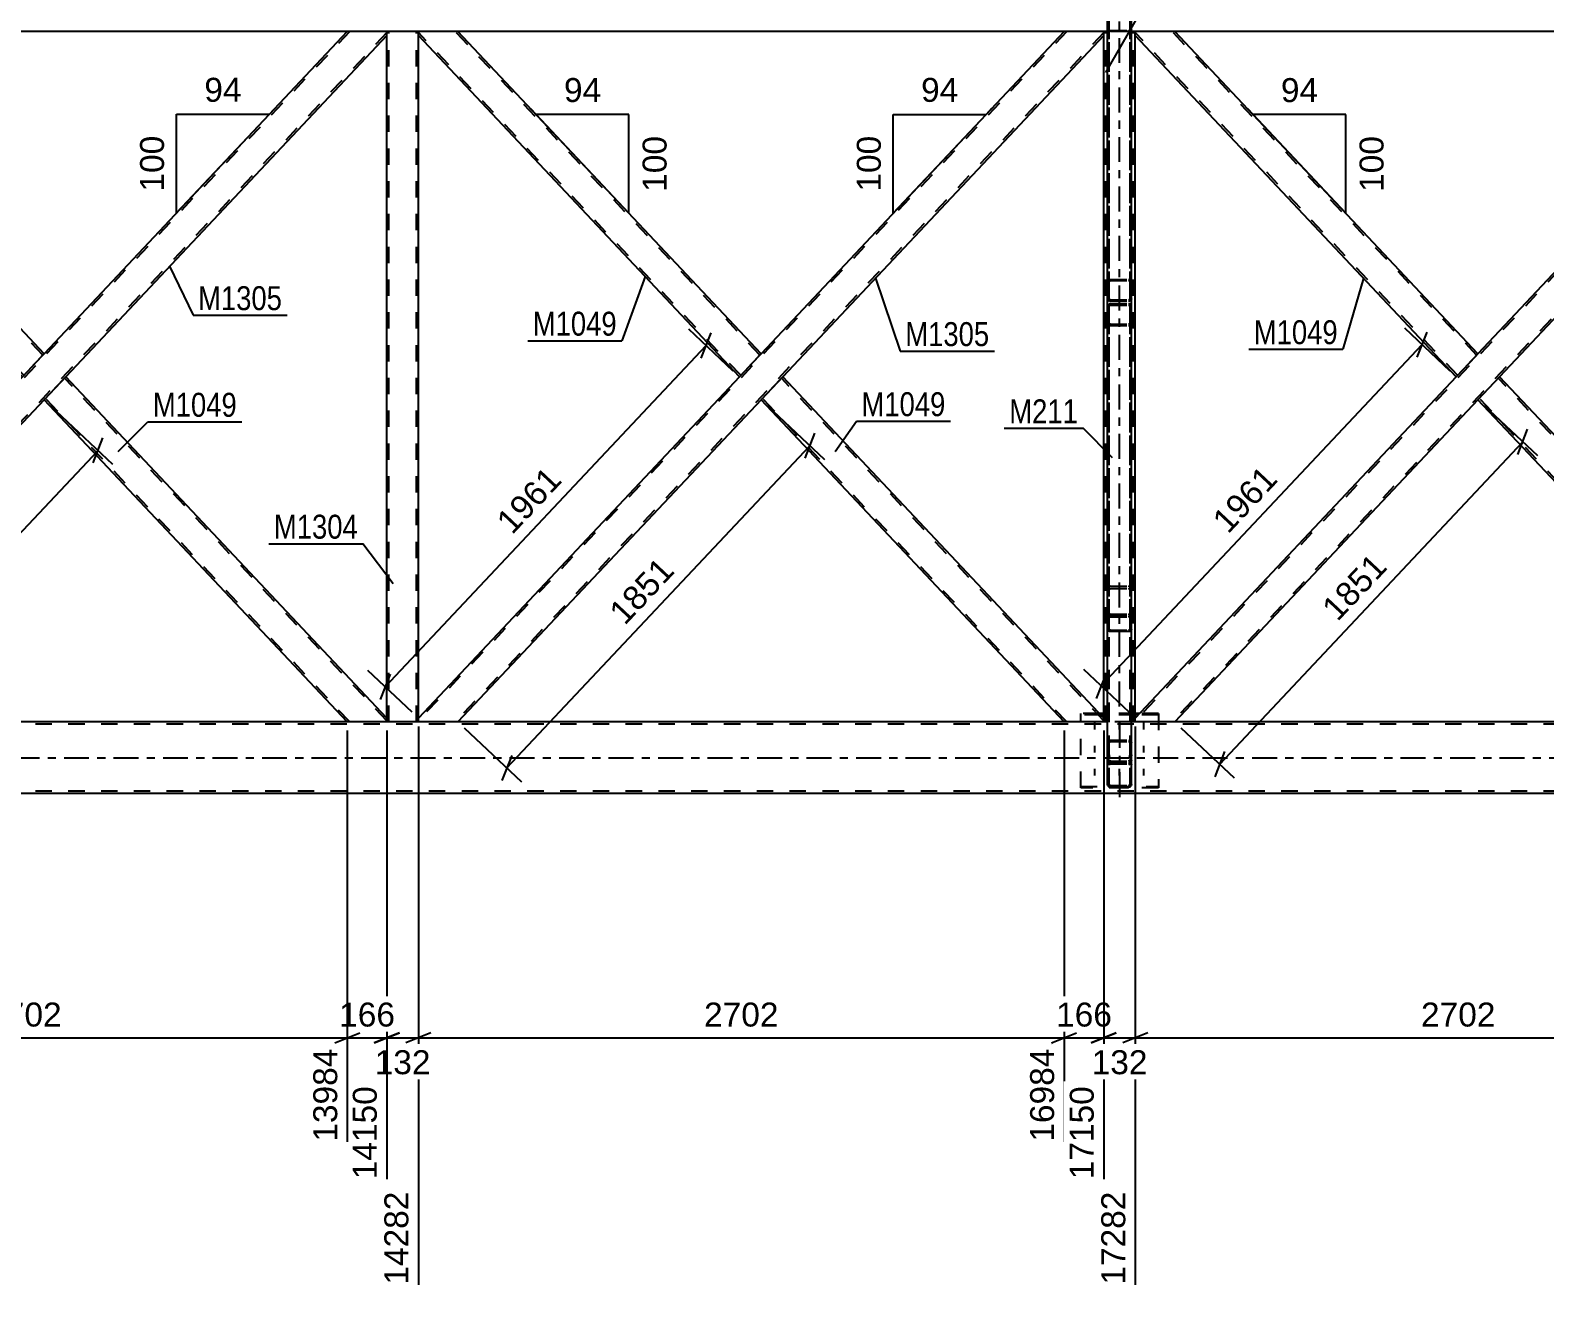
# Model space of a CAD drawing. Header units: millimetres. Extents: x -82 to 1107, y -546 to 295.
# Drawn here: x 322.6 to 503.7, y -154.8 to -4.1 of the extents above; entities that cross this region are included whole.
import ezdxf

# ---------------------------------------------------------------- set-up
doc = ezdxf.new("R2010")
doc.units = ezdxf.units.MM
doc.linetypes.add('DXK_LINE_DOT2', pattern=[3.9198, 1.9599, -1.9599])
doc.linetypes.add('DXK_LINE_DOT3', pattern=[5.9187, 2.979, -0.9799, 0.9799, -0.9799])
doc.styles.add('Arial', font='ARIAL.TTF', dxfattribs={"height": 0.2})
doc.styles.add('Arial Narrow', font='ARIALN.TTF', dxfattribs={"height": 0.2})

# ---------------------------------------------------------------- blocks, each defined once
blk = doc.blocks.new('Part-761553693-1391 - 1360')
at = {"color": 7, "linetype": 'DXK_LINE_DOT2'}
for p, q in [((451.63, 0.06), (451.76, 0.1)), ((451.76, 0.1), (453.93, 0.1)), ((453.93, 0.1), (454.06, 0.06)), ((451.41, -0.48), (451.44, -0.26)), ((451.41, -74.15), (451.41, -0.48)), ((451.6, -0.37), (451.59, -0.48)), ((451.59, -74.15), (451.59, -0.48)), ((451.76, -0.19), (451.69, -0.21)), ((451.76, -0.19), (453.93, -0.19)), ((453.99, -0.21), (453.93, -0.19)), ((454.1, -0.48), (454.09, -0.37)), ((454.1, -74.15), (454.1, -0.48)), ((454.25, -0.26), (454.27, -0.48)), ((454.27, -74.15), (454.27, -0.48)), ((451.41, -4.03), (451.44, -4.12)), ((451.44, -4.12), (451.44, -4.13)), ((451.44, -4.13), (451.51, -4.2)), ((451.51, -4.2), (451.63, -4.24)), ((451.6, -4.08), (451.59, -4.03)), ((451.62, -4.12), (451.6, -4.08)), ((451.64, -4.13), (451.62, -4.12)), ((451.68, -4.24), (451.63, -4.24)), ((451.64, -4.13), (451.69, -4.15)), ((451.76, -4.25), (451.68, -4.24)), ((451.69, -4.15), (451.76, -4.16)), ((451.76, -4.16), (453.93, -4.16)), ((451.76, -4.25), (453.93, -4.25)), ((453.93, -4.16), (453.99, -4.15)), ((453.93, -4.25), (454.01, -4.24)), ((453.99, -4.15), (454.05, -4.13)), ((454.01, -4.24), (454.06, -4.24)), ((454.06, -4.12), (454.05, -4.13)), ((454.09, -4.08), (454.06, -4.12)), ((454.06, -4.24), (454.17, -4.2)), ((454.09, -4.08), (454.1, -4.03)), ((454.17, -4.2), (454.25, -4.13)), ((454.27, -4.03), (454.25, -4.12)), ((454.25, -4.12), (454.25, -4.13)), ((451.76, -70.6), (451.63, -70.64)), ((451.76, -70.6), (453.93, -70.6)), ((454.06, -70.64), (453.93, -70.6)), ((451.44, -70.96), (451.41, -71.18)), ((451.59, -71.18), (451.6, -71.07)), ((451.69, -70.91), (451.76, -70.89)), ((451.76, -70.89), (453.93, -70.89)), ((453.93, -70.89), (453.99, -70.91)), ((454.09, -71.07), (454.1, -71.18)), ((454.27, -71.18), (454.25, -70.96)), ((451.59, -73.97), (451.41, -73.97)), ((451.41, -74.15), (451.44, -74.19)), ((451.44, -74.19), (451.51, -74.23)), ((451.51, -74.23), (451.63, -74.26)), ((451.6, -74.17), (451.59, -74.15)), ((451.64, -74.19), (451.6, -74.17)), ((451.69, -74.2), (451.64, -74.19)), ((451.76, -74.21), (451.69, -74.2)), ((451.76, -74.21), (453.93, -74.21)), ((453.99, -74.2), (453.93, -74.21)), ((454.05, -74.19), (453.99, -74.2)), ((454.09, -74.17), (454.05, -74.19)), ((454.06, -74.26), (454.17, -74.23)), ((454.1, -74.15), (454.09, -74.17)), ((454.1, -73.97), (454.27, -73.97)), ((454.17, -74.23), (454.25, -74.19)), ((454.25, -74.19), (454.27, -74.15)), ((451.63, -74.26), (451.76, -74.27)), ((451.76, -74.27), (453.93, -74.27)), ((453.93, -74.27), (454.06, -74.26))]:
    blk.add_line(p, q, dxfattribs=at)
for centre, radius, start, end in [((451.97, -0.36), 0.538, 129.6308, 169.4359), ((453.72, -0.36), 0.538, 10.5641, 50.3692), ((451.86, -0.42), 0.269, 129.6308, 169.4359), ((453.82, -0.42), 0.269, 10.5641, 50.3692), ((451.97, -71.05), 0.538, 129.6308, 169.4359), ((451.86, -71.12), 0.269, 129.6308, 169.4359), ((453.82, -71.12), 0.269, 10.5641, 50.3692), ((453.72, -71.05), 0.538, 10.5641, 50.3692)]:
    blk.add_arc(centre, radius, start, end, dxfattribs=at)
blk = doc.blocks.new('Part-761553693-1436 - 1360')
at = {"color": 7, "linetype": 'DXK_LINE_DOT2'}
for p, q in [((446.54, -4.29), (369.01, -86.72)), ((450.96, -4.42), (373.43, -86.86)), ((450.96, -4.29), (446.22, -4.29)), ((409.99, -42.82), (407.4, -45.57)), ((412.57, -45.57), (409.99, -48.32)), ((373.75, -86.86), (369.01, -86.86))]:
    blk.add_line(p, q, dxfattribs=at)
at = {"color": 2, "linetype": 'Continuous'}
for p, q in [((446.22, -4.29), (409.99, -42.82)), ((450.96, -4.76), (412.57, -45.57)), ((450.96, -4.76), (450.96, -4.29)), ((407.4, -45.57), (369.01, -86.39)), ((409.99, -48.32), (373.75, -86.86)), ((369.01, -86.86), (369.01, -86.39))]:
    blk.add_line(p, q, dxfattribs=at)
blk = doc.blocks.new('Part-761553693-1441 - 1360')
at = {"color": 2, "linetype": 'Continuous'}
for p, q in [((283.3, -4.76), (283.3, -4.29)), ((321.68, -45.57), (283.3, -4.76)), ((324.27, -42.82), (288.03, -4.29)), ((323.96, -43.15), (321.68, -45.57)), ((324.27, -42.82), (323.96, -43.15))]:
    blk.add_line(p, q, dxfattribs=at)
at = {"color": 7, "linetype": 'DXK_LINE_DOT2'}
for p, q in [((288.03, -4.29), (283.3, -4.29)), ((321.84, -45.4), (283.3, -4.42)), ((324.11, -42.99), (287.72, -4.29)), ((324.25, -42.84), (323.96, -43.15)), ((321.84, -45.4), (321.85, -45.39))]:
    blk.add_line(p, q, dxfattribs=at)
blk = doc.blocks.new('Part-761553693-1446 - 1360')
at = {"color": 2, "linetype": 'Continuous'}
for p, q in [((454.73, -4.76), (454.73, -4.29)), ((493.11, -45.57), (454.73, -4.76)), ((495.7, -42.82), (459.46, -4.29)), ((495.39, -43.15), (493.11, -45.57)), ((495.7, -42.82), (495.39, -43.15))]:
    blk.add_line(p, q, dxfattribs=at)
at = {"color": 7, "linetype": 'DXK_LINE_DOT2'}
for p, q in [((459.46, -4.29), (454.73, -4.29)), ((493.27, -45.4), (454.73, -4.42)), ((495.54, -42.99), (459.15, -4.29)), ((495.68, -42.84), (495.39, -43.15)), ((493.27, -45.4), (493.28, -45.39))]:
    blk.add_line(p, q, dxfattribs=at)
blk = doc.blocks.new('Part-761553693-1451 - 1360')
at = {"color": 7, "linetype": 'DXK_LINE_DOT2'}
for p, q in [((532.25, -4.29), (454.73, -86.72)), ((536.67, -4.42), (459.15, -86.86)), ((536.67, -4.29), (531.94, -4.29)), ((495.7, -42.82), (493.11, -45.57)), ((498.29, -45.57), (495.7, -48.32)), ((459.46, -86.86), (454.73, -86.86))]:
    blk.add_line(p, q, dxfattribs=at)
at = {"color": 2, "linetype": 'Continuous'}
for p, q in [((531.94, -4.29), (495.7, -42.82)), ((536.67, -4.76), (498.29, -45.57)), ((536.67, -4.76), (536.67, -4.29)), ((493.11, -45.57), (454.73, -86.39)), ((495.7, -48.32), (459.46, -86.86)), ((454.73, -86.86), (454.73, -86.39))]:
    blk.add_line(p, q, dxfattribs=at)
blk = doc.blocks.new('Part-761553693-1482 - 1360')
at = {"color": 7, "linetype": 'DXK_LINE_DOT2'}
for p, q in [((454.73, -4.29), (450.96, -4.29)), ((450.96, -4.76), (450.96, -4.29)), ((451.19, -86.86), (451.19, -4.29)), ((454.5, -86.86), (454.5, -4.29)), ((454.73, -4.76), (454.73, -4.29)), ((450.96, -86.86), (450.96, -86.39)), ((454.73, -86.86), (450.96, -86.86)), ((454.73, -86.86), (454.73, -86.39))]:
    blk.add_line(p, q, dxfattribs=at)
at = {"color": 2, "linetype": 'Continuous'}
for p, q in [((450.96, -86.39), (450.96, -4.76)), ((454.73, -86.39), (454.73, -4.76))]:
    blk.add_line(p, q, dxfattribs=at)
blk = doc.blocks.new('Part-761553693-1503 - 1360')
at = {"color": 7, "linetype": 'DXK_LINE_DOT3'}
blk.add_line((452.84, -84.99), (452.84, 30.79), dxfattribs=at)
at = {"color": 2, "linetype": 'Continuous'}
for p, q in [((451.41, 22.31), (451.44, 22.49)), ((451.41, -75.76), (451.41, 22.31)), ((451.44, 22.49), (451.51, 22.65)), ((451.51, 22.65), (451.63, 22.75)), ((451.63, 22.75), (451.76, 22.79)), ((451.76, 22.79), (453.93, 22.79)), ((453.93, 22.79), (454.06, 22.75)), ((454.06, 22.75), (454.17, 22.65)), ((454.17, 22.65), (454.25, 22.49)), ((454.25, 22.49), (454.27, 22.31)), ((454.27, -75.76), (454.27, 22.31)), ((451.44, -75.86), (451.41, -75.76)), ((451.51, -75.94), (451.44, -75.86)), ((451.63, -75.99), (451.51, -75.94)), ((451.76, -76.01), (451.63, -75.99)), ((451.76, -76.01), (453.93, -76.01)), ((454.06, -75.99), (453.93, -76.01)), ((454.17, -75.94), (454.06, -75.99)), ((454.25, -75.86), (454.17, -75.94)), ((454.27, -75.76), (454.25, -75.86))]:
    blk.add_line(p, q, dxfattribs=at)
at = {"color": 7, "linetype": 'DXK_LINE_DOT2'}
for p, q in [((451.6, 22.4), (451.59, 22.31)), ((451.59, -75.76), (451.59, 22.31)), ((451.64, 22.48), (451.6, 22.4)), ((451.69, 22.53), (451.64, 22.48)), ((451.76, 22.55), (451.69, 22.53)), ((451.76, 22.55), (453.93, 22.55)), ((453.99, 22.53), (453.93, 22.55)), ((454.05, 22.48), (453.99, 22.53)), ((454.09, 22.4), (454.05, 22.48)), ((454.1, 22.31), (454.09, 22.4)), ((454.1, -75.76), (454.1, 22.31)), ((451.44, 19.08), (451.41, 19.27)), ((451.51, 18.93), (451.44, 19.08)), ((451.63, 18.82), (451.51, 18.93)), ((451.6, 19.17), (451.59, 19.27)), ((451.63, 19.12), (451.6, 19.17)), ((451.64, 19.1), (451.63, 19.12)), ((451.76, 18.79), (451.63, 18.82)), ((451.64, 19.1), (451.69, 19.04)), ((451.69, 19.04), (451.76, 19.03)), ((451.76, 19.03), (453.93, 19.03)), ((451.76, 18.79), (453.93, 18.79)), ((453.93, 19.03), (453.99, 19.04)), ((454.06, 18.82), (453.93, 18.79)), ((453.99, 19.04), (454.05, 19.1)), ((454.05, 19.1), (454.06, 19.12)), ((454.06, 19.12), (454.09, 19.17)), ((454.17, 18.93), (454.06, 18.82)), ((454.09, 19.17), (454.1, 19.27)), ((454.25, 19.08), (454.17, 18.93)), ((454.27, 19.27), (454.25, 19.08)), ((451.41, -74.21), (451.44, -74.12)), ((451.44, -74.12), (451.51, -74.04)), ((451.51, -74.04), (451.63, -73.99)), ((451.6, -74.17), (451.59, -74.21)), ((451.64, -74.13), (451.6, -74.17)), ((451.63, -73.99), (451.76, -73.97)), ((451.69, -74.1), (451.64, -74.13)), ((451.76, -74.09), (451.69, -74.1)), ((451.76, -73.97), (453.93, -73.97)), ((451.76, -74.09), (453.93, -74.09)), ((453.93, -73.97), (454.06, -73.99)), ((453.99, -74.1), (453.93, -74.09)), ((454.05, -74.13), (453.99, -74.1)), ((454.09, -74.17), (454.05, -74.13)), ((454.06, -73.99), (454.17, -74.04)), ((454.1, -74.21), (454.09, -74.17)), ((454.17, -74.04), (454.25, -74.12)), ((454.25, -74.12), (454.27, -74.21)), ((451.59, -75.76), (451.6, -75.81)), ((451.6, -75.81), (451.64, -75.85)), ((451.64, -75.85), (451.69, -75.88)), ((451.69, -75.88), (451.76, -75.88)), ((451.76, -75.88), (453.93, -75.88)), ((453.93, -75.88), (453.99, -75.88)), ((453.99, -75.88), (454.05, -75.85)), ((454.05, -75.85), (454.09, -75.81)), ((454.09, -75.81), (454.1, -75.76))]:
    blk.add_line(p, q, dxfattribs=at)
blk = doc.blocks.new('Part-761553693-1582 - 1360')
at = {"color": 7, "linetype": 'DXK_LINE_DOT2'}
for p, q in [((448.2, -94.74), (448.2, -85.86)), ((450.47, -85.86), (448.2, -85.86)), ((450.61, -86.02), (448.2, -86.02)), ((454.73, -85.86), (450.96, -85.86)), ((454.73, -86.02), (450.96, -86.02)), ((457.49, -86.02), (455.07, -86.02)), ((457.49, -85.86), (455.22, -85.86)), ((457.49, -85.86), (457.49, -94.74)), ((448.2, -94.59), (457.49, -94.59)), ((457.49, -94.74), (448.2, -94.74))]:
    blk.add_line(p, q, dxfattribs=at)
at = {"color": 2, "linetype": 'Continuous'}
for p, q in [((450.96, -85.86), (450.47, -85.86)), ((450.96, -86.02), (450.61, -86.02)), ((455.22, -85.86), (454.73, -85.86)), ((455.07, -86.02), (454.73, -86.02))]:
    blk.add_line(p, q, dxfattribs=at)
blk = doc.blocks.new('Part-761553693-1507 - 1360')
at = {"color": 7, "linetype": 'DXK_LINE_DOT3'}
blk.add_line((452.84, -86.96), (452.84, -96.55), dxfattribs=at)
at = {"color": 7, "linetype": 'DXK_LINE_DOT2'}
for p, q in [((451.41, -89.36), (451.44, -89.24)), ((451.41, -94.29), (451.41, -89.36)), ((451.44, -89.24), (451.51, -89.13)), ((451.51, -89.13), (451.63, -89.06)), ((451.6, -89.3), (451.59, -89.36)), ((451.59, -94.29), (451.59, -89.36)), ((451.64, -89.25), (451.6, -89.3)), ((451.63, -89.06), (451.76, -89.04)), ((451.69, -89.21), (451.64, -89.25)), ((451.76, -89.2), (451.69, -89.21)), ((451.76, -89.04), (453.93, -89.04)), ((451.76, -89.2), (453.93, -89.2)), ((453.93, -89.04), (454.06, -89.06)), ((453.99, -89.21), (453.93, -89.2)), ((454.05, -89.25), (453.99, -89.21)), ((454.09, -89.3), (454.05, -89.25)), ((454.06, -89.06), (454.17, -89.13)), ((454.1, -89.36), (454.09, -89.3)), ((454.1, -94.29), (454.1, -89.36)), ((454.17, -89.13), (454.25, -89.24)), ((454.25, -89.24), (454.27, -89.36)), ((454.27, -94.29), (454.27, -89.36)), ((451.44, -91.52), (451.41, -91.4)), ((451.44, -91.84), (451.41, -91.98)), ((451.51, -91.63), (451.44, -91.52)), ((451.63, -91.7), (451.51, -91.63)), ((451.59, -91.4), (451.6, -91.46)), ((451.59, -91.98), (451.6, -91.91)), ((451.6, -91.46), (451.64, -91.52)), ((451.6, -91.91), (451.64, -91.85)), ((451.76, -91.61), (451.63, -91.64)), ((451.76, -91.72), (451.63, -91.7)), ((451.64, -91.52), (451.69, -91.55)), ((451.64, -91.85), (451.69, -91.81)), ((451.69, -91.55), (451.76, -91.56)), ((451.69, -91.81), (451.76, -91.8)), ((451.76, -91.56), (453.93, -91.56)), ((451.76, -91.61), (453.93, -91.61)), ((451.76, -91.72), (453.93, -91.72)), ((451.76, -91.8), (453.93, -91.8)), ((453.93, -91.56), (453.99, -91.55)), ((454.06, -91.64), (453.93, -91.61)), ((454.06, -91.7), (453.93, -91.72)), ((453.93, -91.8), (453.99, -91.81)), ((453.99, -91.55), (454.05, -91.52)), ((453.99, -91.81), (454.05, -91.85)), ((454.05, -91.52), (454.09, -91.46)), ((454.05, -91.85), (454.09, -91.91)), ((454.17, -91.63), (454.06, -91.7)), ((454.09, -91.46), (454.1, -91.4)), ((454.09, -91.91), (454.1, -91.98)), ((454.25, -91.52), (454.17, -91.63)), ((454.27, -91.4), (454.25, -91.52)), ((454.27, -91.98), (454.25, -91.84)), ((451.41, -94.29), (451.44, -94.43)), ((451.6, -94.36), (451.59, -94.29)), ((451.64, -94.42), (451.6, -94.36)), ((451.63, -94.63), (451.76, -94.65)), ((451.69, -94.46), (451.64, -94.42)), ((451.76, -94.47), (451.69, -94.46)), ((451.76, -94.47), (453.93, -94.47)), ((451.76, -94.65), (453.93, -94.65)), ((453.99, -94.46), (453.93, -94.47)), ((453.93, -94.65), (454.06, -94.63)), ((454.05, -94.42), (453.99, -94.46)), ((454.09, -94.36), (454.05, -94.42)), ((454.1, -94.29), (454.09, -94.36)), ((454.25, -94.43), (454.27, -94.29))]:
    blk.add_line(p, q, dxfattribs=at)
for centre, start, end in [((451.77, -91.97), 114.32, 159.2417), ((453.91, -91.97), 20.7583, 65.68), ((451.77, -94.3), 200.7583, 245.68), ((453.91, -94.3), 294.32, 339.2417)]:
    blk.add_arc(centre, 0.355, start, end, dxfattribs=at)
blk = doc.blocks.new('Part-761553693-1527 - 1360')
at = {"color": 2, "linetype": 'Continuous'}
for p, q in [((412.57, -45.57), (409.99, -48.32)), ((450.96, -86.39), (412.57, -45.57)), ((446.22, -86.86), (409.99, -48.32)), ((450.96, -86.86), (450.96, -86.39))]:
    blk.add_line(p, q, dxfattribs=at)
at = {"color": 7, "linetype": 'DXK_LINE_DOT2'}
for p, q in [((450.96, -86.72), (412.42, -45.74)), ((410.14, -48.16), (410.15, -48.14)), ((446.54, -86.86), (410.14, -48.16)), ((450.96, -86.86), (446.22, -86.86))]:
    blk.add_line(p, q, dxfattribs=at)
blk = doc.blocks.new('Part-761553693-1532 - 1360')
at = {"color": 2, "linetype": 'Continuous'}
for p, q in [((498.29, -45.57), (495.7, -48.32)), ((536.67, -86.39), (498.29, -45.57)), ((531.94, -86.86), (495.7, -48.32)), ((536.67, -86.86), (536.67, -86.39))]:
    blk.add_line(p, q, dxfattribs=at)
at = {"color": 7, "linetype": 'DXK_LINE_DOT2'}
for p, q in [((536.67, -86.72), (498.13, -45.74)), ((495.86, -48.16), (495.87, -48.14)), ((532.25, -86.86), (495.86, -48.16)), ((536.67, -86.86), (531.94, -86.86))]:
    blk.add_line(p, q, dxfattribs=at)
blk = doc.blocks.new('Part-761553693-1576 - 1360')
at = {"color": 7, "linetype": 'DXK_LINE_DOT2'}
for p, q in [((451.44, -74.12), (451.41, -74.21)), ((451.41, -75.76), (451.41, -74.21)), ((451.51, -74.04), (451.44, -74.12)), ((451.63, -73.99), (451.51, -74.04)), ((451.59, -74.21), (451.6, -74.17)), ((451.59, -94.34), (451.59, -74.21)), ((451.6, -74.17), (451.64, -74.13)), ((451.76, -73.97), (451.63, -73.99)), ((451.64, -74.13), (451.69, -74.1)), ((451.69, -74.1), (451.76, -74.09)), ((451.76, -73.97), (453.93, -73.97)), ((451.76, -74.09), (453.93, -74.09)), ((454.06, -73.99), (453.93, -73.97)), ((453.93, -74.09), (453.99, -74.1)), ((453.99, -74.1), (454.05, -74.13)), ((454.05, -74.13), (454.09, -74.17)), ((454.17, -74.04), (454.06, -73.99)), ((454.09, -74.17), (454.1, -74.21)), ((454.1, -94.34), (454.1, -74.21)), ((454.25, -74.12), (454.17, -74.04)), ((454.27, -74.21), (454.25, -74.12)), ((454.27, -75.76), (454.27, -74.21)), ((451.6, -75.81), (451.59, -75.76)), ((451.63, -75.84), (451.6, -75.81)), ((451.64, -75.85), (451.63, -75.84)), ((451.69, -75.88), (451.64, -75.85)), ((451.76, -75.88), (451.69, -75.88)), ((451.76, -75.88), (453.93, -75.88)), ((453.99, -75.88), (453.93, -75.88)), ((454.05, -75.85), (453.99, -75.88)), ((454.05, -75.85), (454.06, -75.84)), ((454.06, -75.84), (454.09, -75.81)), ((454.09, -75.81), (454.1, -75.76)), ((451.41, -92.04), (451.44, -91.9)), ((451.6, -91.97), (451.59, -92.04)), ((451.64, -91.91), (451.6, -91.97)), ((451.63, -91.71), (451.76, -91.68)), ((451.69, -91.87), (451.64, -91.91)), ((451.76, -91.86), (451.69, -91.87)), ((451.76, -91.68), (453.93, -91.68)), ((451.76, -91.86), (453.93, -91.86)), ((453.93, -91.68), (454.06, -91.71)), ((453.99, -91.87), (453.93, -91.86)), ((454.05, -91.91), (453.99, -91.87)), ((454.09, -91.97), (454.05, -91.91)), ((454.1, -92.04), (454.09, -91.97)), ((454.25, -91.9), (454.27, -92.04)), ((451.59, -94.34), (451.6, -94.41)), ((451.6, -94.41), (451.64, -94.47)), ((451.64, -94.47), (451.69, -94.51)), ((451.69, -94.51), (451.76, -94.52)), ((451.76, -94.52), (453.93, -94.52)), ((453.93, -94.52), (453.99, -94.51)), ((453.99, -94.51), (454.05, -94.47)), ((454.05, -94.47), (454.09, -94.41)), ((454.09, -94.41), (454.1, -94.34))]:
    blk.add_line(p, q, dxfattribs=at)
at = {"color": 2, "linetype": 'Continuous'}
for p, q in [((451.41, -94.34), (451.41, -75.76)), ((451.41, -75.76), (451.44, -75.86)), ((451.44, -75.86), (451.51, -75.94)), ((451.51, -75.94), (451.63, -75.99)), ((451.63, -75.99), (451.76, -76.01)), ((451.76, -76.01), (453.93, -76.01)), ((453.93, -76.01), (454.06, -75.99)), ((454.06, -75.99), (454.17, -75.94)), ((454.17, -75.94), (454.25, -75.86)), ((454.25, -75.86), (454.27, -75.76)), ((454.27, -94.34), (454.27, -75.76)), ((451.44, -94.48), (451.41, -94.34)), ((451.76, -94.7), (451.63, -94.67)), ((451.76, -94.7), (453.93, -94.7)), ((454.06, -94.67), (453.93, -94.7)), ((454.27, -94.34), (454.25, -94.48))]:
    blk.add_line(p, q, dxfattribs=at)
at = {"color": 7, "linetype": 'DXK_LINE_DOT2'}
for centre, start, end in [((451.77, -92.03), 114.1363, 159.0727), ((453.92, -92.03), 20.9273, 65.8637)]:
    blk.add_arc(centre, 0.353, start, end, dxfattribs=at)
at = {"color": 2, "linetype": 'Continuous'}
for centre, start, end in [((451.77, -94.35), 200.9273, 245.8637), ((453.92, -94.35), 294.1363, 339.0727)]:
    blk.add_arc(centre, 0.353, start, end, dxfattribs=at)
blk = doc.blocks.new('Part-761553693-1666 - 1360')
at = {"color": 7, "linetype": 'DXK_LINE_DOT2'}
for p, q in [((545.18, -86.86), (22.39, -86.86)), ((454.27, -86.86), (451.41, -86.86)), ((681.9, -87.14), (12.96, -87.14)), ((681.9, -95.14), (12.96, -95.14))]:
    blk.add_line(p, q, dxfattribs=at)
at = {"color": 2, "linetype": 'Continuous'}
for p, q in [((451.41, -86.86), (282.84, -86.86)), ((622.84, -86.86), (454.27, -86.86)), ((681.9, -95.43), (12.96, -95.43))]:
    blk.add_line(p, q, dxfattribs=at)
at = {"color": 7, "linetype": 'DXK_LINE_DOT3'}
blk.add_line((12.96, -91.14), (681.9, -91.14), dxfattribs=at)
blk = doc.blocks.new('Part-761553693-1681 - 1360')
at = {"color": 2, "linetype": 'Continuous'}
for p, q in [((451.41, -4.29), (282.84, -4.29)), ((622.84, -4.29), (454.27, -4.29))]:
    blk.add_line(p, q, dxfattribs=at)
at = {"color": 7, "linetype": 'DXK_LINE_DOT2'}
blk.add_line((454.27, -4.29), (451.41, -4.29), dxfattribs=at)
blk = doc.blocks.new('Bolt-761553693-1841 - 1360')
at = {"color": 1, "linetype": 'DXK_LINE_DOT2'}
for p, q in [((449.91, -87.76), (449.91, -86.95)), ((452.84, -87.76), (452.84, -86.95)), ((455.77, -87.76), (455.77, -86.95)), ((449.91, -90.51), (449.91, -89.7)), ((455.77, -90.51), (455.77, -89.7)), ((449.91, -93.26), (449.91, -92.45)), ((452.84, -93.26), (452.84, -92.45)), ((455.77, -93.26), (455.77, -92.45))]:
    blk.add_line(p, q, dxfattribs=at)
blk = doc.blocks.new('Part-761553693-1895 - 1360')
at = {"color": 7, "linetype": 'DXK_LINE_DOT2'}
for p, q in [((360.82, -4.29), (283.3, -86.72)), ((365.24, -4.42), (287.72, -86.86)), ((365.24, -4.29), (360.51, -4.29)), ((324.27, -42.82), (321.68, -45.57)), ((326.86, -45.57), (324.27, -48.32)), ((288.03, -86.86), (283.3, -86.86))]:
    blk.add_line(p, q, dxfattribs=at)
at = {"color": 2, "linetype": 'Continuous'}
for p, q in [((360.51, -4.29), (324.27, -42.82)), ((365.24, -4.76), (326.86, -45.57)), ((365.24, -4.76), (365.24, -4.29)), ((321.68, -45.57), (283.3, -86.39)), ((324.27, -48.32), (288.03, -86.86)), ((283.3, -86.86), (283.3, -86.39))]:
    blk.add_line(p, q, dxfattribs=at)
blk = doc.blocks.new('Part-761553693-1900 - 1360')
at = {"color": 2, "linetype": 'Continuous'}
for p, q in [((369.01, -4.76), (369.01, -4.29)), ((407.4, -45.57), (369.01, -4.76)), ((409.99, -42.82), (373.75, -4.29)), ((409.67, -43.15), (407.4, -45.57)), ((409.99, -42.82), (409.67, -43.15))]:
    blk.add_line(p, q, dxfattribs=at)
at = {"color": 7, "linetype": 'DXK_LINE_DOT2'}
for p, q in [((373.75, -4.29), (369.01, -4.29)), ((407.55, -45.4), (369.01, -4.42)), ((409.83, -42.99), (373.43, -4.29)), ((409.96, -42.84), (409.67, -43.15)), ((407.55, -45.4), (407.57, -45.39))]:
    blk.add_line(p, q, dxfattribs=at)
blk = doc.blocks.new('Part-761553693-1905 - 1360')
at = {"color": 7, "linetype": 'DXK_LINE_DOT2'}
for p, q in [((369.01, -4.29), (365.24, -4.29)), ((365.24, -4.76), (365.24, -4.29)), ((365.47, -86.86), (365.47, -4.29)), ((368.79, -86.86), (368.79, -4.29)), ((369.01, -4.76), (369.01, -4.29)), ((365.24, -86.86), (365.24, -86.39)), ((369.01, -86.86), (365.24, -86.86)), ((369.01, -86.86), (369.01, -86.39))]:
    blk.add_line(p, q, dxfattribs=at)
at = {"color": 2, "linetype": 'Continuous'}
for p, q in [((365.24, -86.39), (365.24, -4.76)), ((369.01, -86.39), (369.01, -4.76))]:
    blk.add_line(p, q, dxfattribs=at)
blk = doc.blocks.new('Part-761553693-1939 - 1360')
at = {"color": 2, "linetype": 'Continuous'}
for p, q in [((326.86, -45.57), (324.27, -48.32)), ((365.24, -86.39), (326.86, -45.57)), ((360.51, -86.86), (324.27, -48.32)), ((365.24, -86.86), (365.24, -86.39))]:
    blk.add_line(p, q, dxfattribs=at)
at = {"color": 7, "linetype": 'DXK_LINE_DOT2'}
for p, q in [((365.24, -86.72), (326.7, -45.74)), ((324.43, -48.16), (324.44, -48.14)), ((360.82, -86.86), (324.43, -48.16)), ((365.24, -86.86), (360.51, -86.86))]:
    blk.add_line(p, q, dxfattribs=at)
blk = doc.blocks.new('Part-761553693-6342 - 1360')
at = {"color": 7, "linetype": 'DXK_LINE_DOT2'}
for p, q in [((451.44, -37.04), (451.41, -37.16)), ((451.41, -90.77), (451.41, -37.16)), ((451.51, -36.93), (451.44, -37.04)), ((451.63, -36.86), (451.51, -36.93)), ((451.59, -37.16), (451.6, -37.1)), ((451.59, -90.77), (451.59, -37.16)), ((451.6, -37.1), (451.64, -37.04)), ((451.76, -36.84), (451.63, -36.86)), ((451.64, -37.04), (451.69, -37.01)), ((451.69, -37.01), (451.76, -37)), ((451.76, -36.84), (453.93, -36.84)), ((451.76, -37), (453.93, -37)), ((454.06, -36.86), (453.93, -36.84)), ((453.93, -37), (453.99, -37.01)), ((453.99, -37.01), (454.05, -37.04)), ((454.05, -37.04), (454.09, -37.1)), ((454.17, -36.93), (454.06, -36.86)), ((454.09, -37.1), (454.1, -37.16)), ((454.1, -90.77), (454.1, -37.16)), ((454.25, -37.04), (454.17, -36.93)), ((454.27, -37.16), (454.25, -37.04)), ((454.27, -90.77), (454.27, -37.16)), ((451.41, -39.15), (451.44, -39.27)), ((451.44, -39.27), (451.51, -39.37)), ((451.51, -39.37), (451.63, -39.44)), ((451.6, -39.21), (451.59, -39.15)), ((451.64, -39.26), (451.6, -39.21)), ((451.63, -39.44), (451.76, -39.46)), ((451.69, -39.29), (451.64, -39.26)), ((451.76, -39.3), (451.69, -39.29)), ((451.76, -39.3), (453.93, -39.3)), ((451.76, -39.46), (453.93, -39.46)), ((453.99, -39.29), (453.93, -39.3)), ((453.93, -39.46), (454.06, -39.44)), ((454.05, -39.26), (453.99, -39.29)), ((454.09, -39.21), (454.05, -39.26)), ((454.06, -39.44), (454.17, -39.37)), ((454.1, -39.15), (454.09, -39.21)), ((454.17, -39.37), (454.25, -39.27)), ((454.25, -39.27), (454.27, -39.15)), ((451.41, -86.87), (451.42, -86.86)), ((454.26, -86.86), (451.42, -86.86)), ((451.59, -86.87), (451.6, -86.86)), ((454.1, -86.87), (454.09, -86.86)), ((454.27, -86.87), (454.26, -86.86)), ((451.44, -91.07), (451.41, -90.77)), ((451.59, -90.77), (451.6, -90.92)), ((451.69, -91.52), (451.63, -91.49)), ((451.69, -91.13), (451.76, -91.16)), ((451.76, -91.55), (451.69, -91.52)), ((451.76, -91.16), (453.93, -91.16)), ((451.76, -91.55), (453.93, -91.55)), ((453.93, -91.16), (453.99, -91.13)), ((454.05, -91.5), (453.93, -91.55)), ((454.06, -91.49), (454.05, -91.5)), ((454.09, -90.92), (454.1, -90.77)), ((454.27, -90.77), (454.25, -91.07))]:
    blk.add_line(p, q, dxfattribs=at)
for centre, radius, start, end in [((452.23, -90.98), 0.799, 186.6768, 220.4485), ((452, -90.87), 0.4, 186.6768, 220.4485), ((453.69, -90.87), 0.4, 319.5515, 353.3232), ((453.45, -90.98), 0.799, 319.5515, 353.3232)]:
    blk.add_arc(centre, radius, start, end, dxfattribs=at)
blk = doc.blocks.new('Part-761553693-6359 - 1360')
at = {"color": 7, "linetype": 'DXK_LINE_DOT2'}
for p, q in [((451.41, -36.23), (451.41, 18.79)), ((451.59, 18.79), (451.41, 18.79)), ((451.44, 18.42), (451.41, 18.48)), ((451.51, 18.36), (451.44, 18.42)), ((451.63, 18.33), (451.51, 18.36)), ((451.59, -36.23), (451.59, 18.79)), ((451.59, 18.48), (451.6, 18.45)), ((451.6, 18.45), (451.64, 18.42)), ((451.76, 18.32), (451.63, 18.33)), ((451.64, 18.42), (451.69, 18.4)), ((451.69, 18.4), (451.76, 18.4)), ((451.76, 18.4), (453.93, 18.4)), ((451.76, 18.32), (453.93, 18.32)), ((453.93, 18.4), (453.99, 18.4)), ((454.06, 18.33), (453.93, 18.32)), ((453.99, 18.4), (454.05, 18.42)), ((454.05, 18.42), (454.09, 18.45)), ((454.17, 18.36), (454.06, 18.33)), ((454.09, 18.45), (454.1, 18.48)), ((454.1, -36.23), (454.1, 18.79)), ((454.1, 18.79), (454.27, 18.79)), ((454.25, 18.42), (454.17, 18.36)), ((454.27, 18.48), (454.25, 18.42)), ((454.27, -36.23), (454.27, 18.79)), ((451.41, 15.35), (451.44, 15.05)), ((451.6, 15.2), (451.59, 15.35)), ((451.63, 14.62), (451.76, 14.56)), ((451.76, 14.96), (451.69, 14.99)), ((451.76, 14.96), (453.93, 14.96)), ((451.76, 14.56), (453.93, 14.56)), ((453.99, 14.99), (453.93, 14.96)), ((453.93, 14.56), (454.06, 14.62)), ((454.1, 15.35), (454.09, 15.2)), ((454.25, 15.05), (454.27, 15.35)), ((451.41, -34.24), (451.44, -34.12)), ((451.44, -34.12), (451.51, -34.02)), ((451.51, -34.02), (451.63, -33.95)), ((451.6, -34.18), (451.59, -34.24)), ((451.64, -34.13), (451.6, -34.18)), ((451.63, -33.95), (451.76, -33.93)), ((451.69, -34.1), (451.64, -34.13)), ((451.76, -34.08), (451.69, -34.1)), ((451.76, -33.93), (453.93, -33.93)), ((451.76, -34.08), (453.93, -34.08)), ((453.93, -33.93), (454.06, -33.95)), ((453.99, -34.1), (453.93, -34.08)), ((454.05, -34.13), (453.99, -34.1)), ((454.09, -34.18), (454.05, -34.13)), ((454.06, -33.95), (454.17, -34.02)), ((454.1, -34.24), (454.09, -34.18)), ((454.17, -34.02), (454.25, -34.12)), ((454.25, -34.12), (454.27, -34.24)), ((451.44, -36.35), (451.41, -36.23)), ((451.51, -36.45), (451.44, -36.35)), ((451.63, -36.52), (451.51, -36.45)), ((451.59, -36.23), (451.6, -36.29)), ((451.6, -36.29), (451.64, -36.34)), ((451.76, -36.55), (451.63, -36.52)), ((451.64, -36.34), (451.69, -36.38)), ((451.69, -36.38), (451.76, -36.39)), ((451.76, -36.39), (453.93, -36.39)), ((451.76, -36.55), (453.93, -36.55)), ((453.93, -36.39), (453.99, -36.38)), ((454.06, -36.52), (453.93, -36.55)), ((453.99, -36.38), (454.05, -36.34)), ((454.05, -36.34), (454.09, -36.29)), ((454.17, -36.45), (454.06, -36.52)), ((454.09, -36.29), (454.1, -36.23)), ((454.25, -36.35), (454.17, -36.45)), ((454.27, -36.23), (454.25, -36.35))]:
    blk.add_line(p, q, dxfattribs=at)
for centre, radius, start, end in [((452.23, 15.14), 0.799, 186.6768, 220.4485), ((452, 15.25), 0.4, 186.6768, 220.4485), ((453.69, 15.25), 0.4, 319.5515, 353.3232), ((453.45, 15.14), 0.799, 319.5515, 353.3232)]:
    blk.add_arc(centre, radius, start, end, dxfattribs=at)
blk = doc.blocks.new('StraightDimension-761553693-27646 - 1360')
at = {"color": 7, "linetype": 'Continuous'}
for p, q in [((369.01, -87.39), (369.01, -154.15)), ((446.22, -87.86), (446.22, -137.05)), ((370.51, -124.03), (367.51, -125.23)), ((369.01, -124.63), (446.22, -124.63)), ((444.72, -125.23), (447.72, -124.03))]:
    blk.add_line(p, q, dxfattribs=at)
at = {"color": 0}
blk.add_wipeout([(412.67, -123.88), (412.67, -119.68), (402.57, -119.68), (402.57, -123.88)], dxfattribs=at)
at = {"color": 0, "linetype": 'Continuous'}
blk.add_wipeout([(445.62, -125.33), (441.42, -125.33), (441.42, -137.65), (445.62, -137.65)], dxfattribs=at)
at = {"color": 3, "style": 'Arial'}
blk.add_text('2702', height=2.865, dxfattribs=at).set_placement((403.17, -123.28))
at = {"color": 3, "linetype": 'Continuous', "style": 'Arial'}
blk.add_text('16984', height=2.865, rotation=90.0002, dxfattribs=at).set_placement((445.02, -137.05))
blk = doc.blocks.new('StraightDimension-761553693-27645 - 1360')
at = {"color": 7, "linetype": 'Continuous'}
for p, q in [((446.22, -87.86), (446.22, -137.05)), ((450.96, -87.86), (450.96, -141.55)), ((444.72, -125.23), (447.72, -124.03)), ((446.22, -124.63), (450.96, -124.63)), ((452.46, -124.03), (449.46, -125.23))]:
    blk.add_line(p, q, dxfattribs=at)
at = {"color": 0}
blk.add_wipeout([(452.53, -123.88), (452.53, -119.68), (444.66, -119.68), (444.66, -123.88)], dxfattribs=at)
at = {"color": 0, "linetype": 'Continuous'}
blk.add_wipeout([(450.36, -129.83), (446.16, -129.83), (446.16, -142.15), (450.36, -142.15)], dxfattribs=at)
at = {"color": 3, "style": 'Arial'}
blk.add_text('166', height=2.865, dxfattribs=at).set_placement((445.26, -123.28))
at = {"color": 3, "linetype": 'Continuous', "style": 'Arial'}
blk.add_text('17150', height=2.865, rotation=90.0002, dxfattribs=at).set_placement((449.76, -141.55))
blk = doc.blocks.new('AngleDimension-761553693-22492 - 1360')
at = {"color": 7, "linetype": 'Continuous'}
for p, q in [((340.1, -14.19), (351.2, -14.19)), ((340.1, -25.99), (351.2, -14.19)), ((340.1, -25.99), (340.1, -14.19)), ((351.84, -13.51), (351.2, -14.19))]:
    blk.add_line(p, q, dxfattribs=at)
at = {"color": 0}
for points in [[(348.47, -13.29), (348.47, -9.09), (342.82, -9.09), (342.82, -13.29)], [(339.2, -16.15), (335, -16.15), (335, -24.03), (339.2, -24.03)]]:
    blk.add_wipeout(points, dxfattribs=at)
at = {"color": 3, "style": 'Arial'}
blk.add_text('94', height=2.865, dxfattribs=at).set_placement((343.42, -12.69))
blk.add_text('100', height=2.865, rotation=90.0002, dxfattribs=at).set_placement((338.6, -23.43))
blk = doc.blocks.new('StraightDimension-761553693-22009 - 1360')
at = {"color": 7, "linetype": 'Continuous'}
for p, q in [((325, -49.01), (332.46, -56.02)), ((330.12, -55.88), (331.3, -52.87)), ((294.47, -92.91), (330.71, -54.38)), ((288.76, -87.54), (296.22, -94.55)), ((295.06, -91.41), (293.88, -94.41))]:
    blk.add_line(p, q, dxfattribs=at)
at = {"color": 0}
blk.add_wipeout([(315.5, -69.45), (312.44, -66.58), (305.52, -73.93), (308.58, -76.81)], dxfattribs=at)
at = {"color": 3, "style": 'Arial'}
blk.add_text('1851', height=2.865, rotation=46.7591, dxfattribs=at).set_placement((308.56, -75.96))
blk = doc.blocks.new('StraightDimension-761553693-27643 - 1360')
at = {"color": 7, "linetype": 'Continuous'}
for p, q in [((454.73, -87.39), (454.73, -154.15)), ((531.94, -87.86), (531.94, -137.05)), ((456.23, -124.03), (453.23, -125.23)), ((454.73, -124.63), (531.94, -124.63)), ((530.44, -125.23), (533.44, -124.03))]:
    blk.add_line(p, q, dxfattribs=at)
at = {"color": 0}
blk.add_wipeout([(498.38, -123.88), (498.38, -119.68), (488.29, -119.68), (488.29, -123.88)], dxfattribs=at)
at = {"color": 0, "linetype": 'Continuous'}
blk.add_wipeout([(531.34, -125.33), (527.14, -125.33), (527.14, -137.65), (531.34, -137.65)], dxfattribs=at)
at = {"color": 3, "style": 'Arial'}
blk.add_text('2702', height=2.865, dxfattribs=at).set_placement((488.89, -123.28))
at = {"color": 3, "linetype": 'Continuous', "style": 'Arial'}
blk.add_text('19984', height=2.865, rotation=90.0002, dxfattribs=at).set_placement((530.74, -137.05))
blk = doc.blocks.new('StraightDimension-761553693-27647 - 1360')
at = {"color": 7, "linetype": 'Continuous'}
for p, q in [((365.24, -87.86), (365.24, -141.55)), ((369.01, -87.39), (369.01, -154.15)), ((363.74, -125.23), (366.74, -124.03)), ((365.24, -124.63), (369.01, -124.63)), ((370.51, -124.03), (367.51, -125.23))]:
    blk.add_line(p, q, dxfattribs=at)
at = {"color": 0}
blk.add_wipeout([(371.06, -129.58), (371.06, -125.38), (363.19, -125.38), (363.19, -129.58)], dxfattribs=at)
at = {"color": 0, "linetype": 'Continuous'}
blk.add_wipeout([(368.41, -142.43), (364.21, -142.43), (364.21, -154.75), (368.41, -154.75)], dxfattribs=at)
at = {"color": 3, "style": 'Arial'}
blk.add_text('132', height=2.865, dxfattribs=at).set_placement((363.79, -128.98))
at = {"color": 3, "linetype": 'Continuous', "style": 'Arial'}
blk.add_text('14282', height=2.865, rotation=90.0002, dxfattribs=at).set_placement((367.81, -154.15))
blk = doc.blocks.new('StraightDimension-761553693-22038 - 1360')
at = {"color": 7, "linetype": 'Continuous'}
for p, q in [((406.67, -44.89), (401.35, -39.89)), ((402.84, -43.34), (404.02, -40.34)), ((365.05, -82.65), (403.43, -41.84)), ((368.29, -85.7), (362.97, -80.7)), ((365.64, -81.15), (364.46, -84.16))]:
    blk.add_line(p, q, dxfattribs=at)
at = {"color": 0}
blk.add_wipeout([(387.15, -58.06), (384.09, -55.18), (377.17, -62.53), (380.23, -65.41)], dxfattribs=at)
at = {"color": 3, "style": 'Arial'}
blk.add_text('1961', height=2.865, rotation=46.7591, dxfattribs=at).set_placement((380.21, -64.56))
blk = doc.blocks.new('StraightDimension-761553693-22059 - 1360')
at = {"color": 7, "linetype": 'Continuous'}
for p, q in [((410.71, -49.01), (417.58, -55.46)), ((415.24, -55.32), (416.42, -52.32)), ((379.59, -92.35), (415.83, -53.82)), ((374.48, -87.54), (381.34, -94)), ((380.18, -90.85), (379, -93.86))]:
    blk.add_line(p, q, dxfattribs=at)
at = {"color": 0}
blk.add_wipeout([(400.62, -68.9), (397.56, -66.02), (390.65, -73.37), (393.71, -76.25)], dxfattribs=at)
at = {"color": 3, "style": 'Arial'}
blk.add_text('1851', height=2.865, rotation=46.7591, dxfattribs=at).set_placement((393.68, -75.4))
blk = doc.blocks.new('StraightDimension-761553693-22094 - 1360')
at = {"color": 7, "linetype": 'Continuous'}
for p, q in [((492.38, -44.89), (486.95, -39.78)), ((488.44, -43.24), (489.62, -40.23)), ((450.65, -82.55), (489.03, -41.73)), ((454, -85.7), (448.57, -80.59)), ((451.24, -81.04), (450.06, -84.05))]:
    blk.add_line(p, q, dxfattribs=at)
at = {"color": 0}
blk.add_wipeout([(472.75, -57.95), (469.69, -55.07), (462.78, -62.43), (465.84, -65.3)], dxfattribs=at)
at = {"color": 3, "style": 'Arial'}
blk.add_text('1961', height=2.865, rotation=46.7591, dxfattribs=at).set_placement((465.81, -64.46))
blk = doc.blocks.new('StraightDimension-761553693-22120 - 1360')
at = {"color": 7, "linetype": 'Continuous'}
for p, q in [((496.43, -49.01), (502.8, -55)), ((500.46, -54.86), (501.64, -51.86)), ((464.82, -91.89), (501.05, -53.36)), ((460.19, -87.54), (466.56, -93.54)), ((465.41, -90.39), (464.23, -93.4))]:
    blk.add_line(p, q, dxfattribs=at)
at = {"color": 0}
blk.add_wipeout([(485.85, -68.43), (482.79, -65.56), (475.87, -72.91), (478.93, -75.79)], dxfattribs=at)
at = {"color": 3, "style": 'Arial'}
blk.add_text('1851', height=2.865, rotation=46.7591, dxfattribs=at).set_placement((478.9, -74.94))
blk = doc.blocks.new('AngleDimension-761553693-22507 - 1360')
at = {"color": 7, "linetype": 'Continuous'}
for p, q in [((382.42, -13.51), (383.09, -14.22)), ((394.19, -14.22), (383.09, -14.22)), ((394.19, -26.03), (383.09, -14.22)), ((394.19, -26.03), (394.19, -14.22))]:
    blk.add_line(p, q, dxfattribs=at)
at = {"color": 0}
for points in [[(391.47, -13.32), (391.47, -9.12), (385.82, -9.12), (385.82, -13.32)], [(399.29, -16.19), (395.09, -16.19), (395.09, -24.06), (399.29, -24.06)]]:
    blk.add_wipeout(points, dxfattribs=at)
at = {"color": 3, "style": 'Arial'}
blk.add_text('94', height=2.865, dxfattribs=at).set_placement((386.42, -12.72))
blk.add_text('100', height=2.865, rotation=90.0002, dxfattribs=at).set_placement((398.69, -23.46))
blk = doc.blocks.new('AngleDimension-761553693-22521 - 1360')
at = {"color": 7, "linetype": 'Continuous'}
for p, q in [((425.8, -14.2), (436.9, -14.2)), ((425.8, -26), (436.9, -14.2)), ((425.8, -26), (425.8, -14.2)), ((437.55, -13.51), (436.9, -14.2))]:
    blk.add_line(p, q, dxfattribs=at)
at = {"color": 0}
for points in [[(434.17, -13.3), (434.17, -9.1), (428.52, -9.1), (428.52, -13.3)], [(424.9, -16.17), (420.7, -16.17), (420.7, -24.04), (424.9, -24.04)]]:
    blk.add_wipeout(points, dxfattribs=at)
at = {"color": 3, "style": 'Arial'}
blk.add_text('94', height=2.865, dxfattribs=at).set_placement((429.12, -12.7))
blk.add_text('100', height=2.865, rotation=90.0002, dxfattribs=at).set_placement((424.3, -23.44))
blk = doc.blocks.new('AngleDimension-761553693-22535 - 1360')
at = {"color": 7, "linetype": 'Continuous'}
for p, q in [((468.14, -13.51), (468.81, -14.23)), ((479.91, -14.23), (468.81, -14.23)), ((479.91, -26.03), (468.81, -14.23)), ((479.91, -26.03), (479.91, -14.23))]:
    blk.add_line(p, q, dxfattribs=at)
at = {"color": 0}
for points in [[(477.19, -13.33), (477.19, -9.13), (471.54, -9.13), (471.54, -13.33)], [(485.01, -16.2), (480.81, -16.2), (480.81, -24.07), (485.01, -24.07)]]:
    blk.add_wipeout(points, dxfattribs=at)
at = {"color": 3, "style": 'Arial'}
blk.add_text('94', height=2.865, dxfattribs=at).set_placement((472.14, -12.73))
blk.add_text('100', height=2.865, rotation=90.0002, dxfattribs=at).set_placement((484.41, -23.47))
blk = doc.blocks.new('StraightDimension-761553693-27644 - 1360')
at = {"color": 7, "linetype": 'Continuous'}
for p, q in [((450.96, -87.86), (450.96, -141.55)), ((454.73, -87.39), (454.73, -154.15)), ((449.46, -125.23), (452.46, -124.03)), ((450.96, -124.63), (454.73, -124.63)), ((456.23, -124.03), (453.23, -125.23))]:
    blk.add_line(p, q, dxfattribs=at)
at = {"color": 0}
blk.add_wipeout([(456.78, -129.58), (456.78, -125.38), (448.91, -125.38), (448.91, -129.58)], dxfattribs=at)
at = {"color": 0, "linetype": 'Continuous'}
blk.add_wipeout([(454.13, -142.43), (449.93, -142.43), (449.93, -154.75), (454.13, -154.75)], dxfattribs=at)
at = {"color": 3, "style": 'Arial'}
blk.add_text('132', height=2.865, dxfattribs=at).set_placement((449.51, -128.98))
at = {"color": 3, "linetype": 'Continuous', "style": 'Arial'}
blk.add_text('17282', height=2.865, rotation=90.0002, dxfattribs=at).set_placement((453.53, -154.15))
blk = doc.blocks.new('StraightDimension-761553693-27648 - 1360')
at = {"color": 7, "linetype": 'Continuous'}
for p, q in [((360.51, -87.86), (360.51, -137.05)), ((365.24, -87.86), (365.24, -141.55)), ((359.01, -125.23), (362.01, -124.03)), ((360.51, -124.63), (365.24, -124.63)), ((366.74, -124.03), (363.74, -125.23))]:
    blk.add_line(p, q, dxfattribs=at)
at = {"color": 0}
blk.add_wipeout([(366.81, -123.88), (366.81, -119.68), (358.94, -119.68), (358.94, -123.88)], dxfattribs=at)
at = {"color": 0, "linetype": 'Continuous'}
blk.add_wipeout([(364.64, -129.83), (360.44, -129.83), (360.44, -142.15), (364.64, -142.15)], dxfattribs=at)
at = {"color": 3, "style": 'Arial'}
blk.add_text('166', height=2.865, dxfattribs=at).set_placement((359.54, -123.28))
at = {"color": 3, "linetype": 'Continuous', "style": 'Arial'}
blk.add_text('14150', height=2.865, rotation=90.0002, dxfattribs=at).set_placement((364.04, -141.55))
blk = doc.blocks.new('StraightDimension-761553693-27649 - 1360')
at = {"color": 7, "linetype": 'Continuous'}
for p, q in [((283.3, -87.39), (283.3, -154.15)), ((360.51, -87.86), (360.51, -137.05)), ((284.8, -124.03), (281.8, -125.23)), ((283.3, -124.63), (360.51, -124.63)), ((359.01, -125.23), (362.01, -124.03))]:
    blk.add_line(p, q, dxfattribs=at)
at = {"color": 0}
blk.add_wipeout([(326.95, -123.88), (326.95, -119.68), (316.86, -119.68), (316.86, -123.88)], dxfattribs=at)
at = {"color": 0, "linetype": 'Continuous'}
blk.add_wipeout([(359.91, -125.33), (355.71, -125.33), (355.71, -137.65), (359.91, -137.65)], dxfattribs=at)
at = {"color": 3, "style": 'Arial'}
blk.add_text('2702', height=2.865, dxfattribs=at).set_placement((317.46, -123.28))
at = {"color": 3, "linetype": 'Continuous', "style": 'Arial'}
blk.add_text('13984', height=2.865, rotation=90.0002, dxfattribs=at).set_placement((359.31, -137.05))
blk = doc.blocks.new('Mark-761553693-21113 - 1360')
at = {"color": 0}
blk.add_wipeout([(432.04, -50.29), (432.04, -47.29), (421.99, -47.29), (421.99, -50.29)], dxfattribs=at)
blk.add_wipeout([(432.04, -50.29), (432.04, -47.29), (421.99, -47.29), (421.99, -50.29)], dxfattribs=at)
at = {"color": 30, "linetype": 'Continuous'}
for p, q in [((418.85, -54.5), (421.39, -50.89)), ((421.39, -50.89), (432.64, -50.89))]:
    blk.add_line(p, q, dxfattribs=at)
at = {"color": 3, "style": 'Arial Narrow'}
blk.add_text('M1049', height=2.863, dxfattribs=at).set_placement((421.99, -50.29))
blk = doc.blocks.new('Mark-761553693-21128 - 1360')
at = {"color": 0}
blk.add_wipeout([(361.79, -64.94), (361.79, -61.94), (351.74, -61.94), (351.74, -64.94)], dxfattribs=at)
blk.add_wipeout([(361.79, -64.94), (361.79, -61.94), (351.74, -61.94), (351.74, -64.94)], dxfattribs=at)
at = {"color": 30, "linetype": 'Continuous'}
for p in [(351.14, -65.54), (366.01, -70.33)]:
    blk.add_line(p, (362.39, -65.54), dxfattribs=at)
at = {"color": 3, "style": 'Arial Narrow'}
blk.add_text('M1304', height=2.863, dxfattribs=at).set_placement((351.74, -64.94))
blk = doc.blocks.new('Mark-761553693-21080 - 1360')
at = {"color": 0}
blk.add_wipeout([(437.28, -41.91), (437.28, -38.91), (427.23, -38.91), (427.23, -41.91)], dxfattribs=at)
blk.add_wipeout([(437.28, -41.91), (437.28, -38.91), (427.23, -38.91), (427.23, -41.91)], dxfattribs=at)
at = {"color": 30, "linetype": 'Continuous'}
for p, q in [((423.67, -33.77), (426.63, -42.51)), ((426.63, -42.51), (437.88, -42.51))]:
    blk.add_line(p, q, dxfattribs=at)
at = {"color": 3, "style": 'Arial Narrow'}
blk.add_text('M1305', height=2.863, dxfattribs=at).set_placement((427.23, -41.91))
blk = doc.blocks.new('Mark-761553693-21098 - 1360')
at = {"color": 0}
blk.add_wipeout([(471.34, 7.87), (471.34, 10.87), (461.29, 10.87), (461.29, 7.87)], dxfattribs=at)
blk.add_wipeout([(471.34, 7.87), (471.34, 10.87), (461.29, 10.87), (461.29, 7.87)], dxfattribs=at)
at = {"color": 30, "linetype": 'Continuous'}
for p, q in [((451.19, -9.19), (460.69, 7.27)), ((460.69, 7.27), (471.94, 7.27))]:
    blk.add_line(p, q, dxfattribs=at)
at = {"color": 3, "style": 'Arial Narrow'}
blk.add_text('M1304', height=2.863, dxfattribs=at).set_placement((461.29, 7.87))
blk = doc.blocks.new('Mark-761553693-21101 - 1360')
at = {"color": 0}
blk.add_wipeout([(447.89, -51.14), (447.89, -48.14), (439.66, -48.14), (439.66, -51.14)], dxfattribs=at)
blk.add_wipeout([(447.89, -51.14), (447.89, -48.14), (439.66, -48.14), (439.66, -51.14)], dxfattribs=at)
at = {"color": 30, "linetype": 'Continuous'}
for p in [(439.06, -51.74), (452.02, -55.28)]:
    blk.add_line(p, (448.49, -51.74), dxfattribs=at)
at = {"color": 3, "style": 'Arial Narrow'}
blk.add_text('M211', height=2.863, dxfattribs=at).set_placement((439.66, -51.14))
blk = doc.blocks.new('Mark-761553693-21125 - 1360')
at = {"color": 0}
blk.add_wipeout([(352.72, -37.61), (352.72, -34.61), (342.67, -34.61), (342.67, -37.61)], dxfattribs=at)
blk.add_wipeout([(352.72, -37.61), (352.72, -34.61), (342.67, -34.61), (342.67, -37.61)], dxfattribs=at)
at = {"color": 30, "linetype": 'Continuous'}
for p, q in [((339.27, -32.37), (342.07, -38.21)), ((342.07, -38.21), (353.32, -38.21))]:
    blk.add_line(p, q, dxfattribs=at)
at = {"color": 3, "style": 'Arial Narrow'}
blk.add_text('M1305', height=2.863, dxfattribs=at).set_placement((342.67, -37.61))
blk = doc.blocks.new('Mark-761553693-21146 - 1360')
at = {"color": 0}
blk.add_wipeout([(347.32, -50.36), (347.32, -47.36), (337.27, -47.36), (337.27, -50.36)], dxfattribs=at)
blk.add_wipeout([(347.32, -50.36), (347.32, -47.36), (337.27, -47.36), (337.27, -50.36)], dxfattribs=at)
at = {"color": 30, "linetype": 'Continuous'}
for p, q in [((333.13, -54.5), (336.67, -50.96)), ((336.67, -50.96), (347.92, -50.96))]:
    blk.add_line(p, q, dxfattribs=at)
at = {"color": 3, "style": 'Arial Narrow'}
blk.add_text('M1049', height=2.863, dxfattribs=at).set_placement((337.27, -50.36))
blk = doc.blocks.new('Mark-761553693-21251 - 1360')
at = {"color": 0}
blk.add_wipeout([(478.95, -41.68), (478.95, -38.68), (468.9, -38.68), (468.9, -41.68)], dxfattribs=at)
blk.add_wipeout([(478.95, -41.68), (478.95, -38.68), (468.9, -38.68), (468.9, -41.68)], dxfattribs=at)
at = {"color": 30, "linetype": 'Continuous'}
for p in [(482.02, -33.78), (468.3, -42.28)]:
    blk.add_line(p, (479.55, -42.28), dxfattribs=at)
at = {"color": 3, "style": 'Arial Narrow'}
blk.add_text('M1049', height=2.863, dxfattribs=at).set_placement((468.9, -41.68))
blk = doc.blocks.new('Mark-761553693-21257 - 1360')
at = {"color": 0}
blk.add_wipeout([(392.74, -40.66), (392.74, -37.66), (382.69, -37.66), (382.69, -40.66)], dxfattribs=at)
blk.add_wipeout([(392.74, -40.66), (392.74, -37.66), (382.69, -37.66), (382.69, -40.66)], dxfattribs=at)
at = {"color": 30, "linetype": 'Continuous'}
for p in [(396.13, -33.59), (382.09, -41.26)]:
    blk.add_line(p, (393.34, -41.26), dxfattribs=at)
at = {"color": 3, "style": 'Arial Narrow'}
blk.add_text('M1049', height=2.863, dxfattribs=at).set_placement((382.69, -40.66))

msp = doc.modelspace()

# ---------------------------------------------------------------- block references
for name in ['Part-761553693-1503 - 1360', 'Part-761553693-6359 - 1360', 'Part-761553693-1681 - 1360', 'Part-761553693-1391 - 1360', 'Part-761553693-1441 - 1360', 'Part-761553693-1895 - 1360', 'Part-761553693-1905 - 1360', 'Part-761553693-1436 - 1360', 'Part-761553693-1900 - 1360', 'Part-761553693-1482 - 1360', 'Part-761553693-1446 - 1360', 'Part-761553693-1451 - 1360', 'Part-761553693-6342 - 1360', 'Part-761553693-1939 - 1360', 'Part-761553693-1527 - 1360', 'Part-761553693-1532 - 1360', 'Part-761553693-1576 - 1360', 'Part-761553693-1666 - 1360', 'Part-761553693-1582 - 1360', 'Bolt-761553693-1841 - 1360', 'Part-761553693-1507 - 1360']:
    msp.add_blockref(name, (0, 0))

# ---------------------------------------------------------------- next in the draw order: block references
for name in ['AngleDimension-761553693-22492 - 1360', 'AngleDimension-761553693-22507 - 1360', 'AngleDimension-761553693-22521 - 1360', 'AngleDimension-761553693-22535 - 1360', 'Mark-761553693-21125 - 1360', 'Mark-761553693-21080 - 1360', 'StraightDimension-761553693-22094 - 1360', 'StraightDimension-761553693-22038 - 1360', 'Mark-761553693-21113 - 1360', 'StraightDimension-761553693-22009 - 1360', 'StraightDimension-761553693-27646 - 1360']:
    msp.add_blockref(name, (0, 0))

# ---------------------------------------------------------------- next in the draw order: block references
for name in ['Mark-761553693-21098 - 1360', 'Mark-761553693-21257 - 1360', 'Mark-761553693-21251 - 1360', 'Mark-761553693-21146 - 1360', 'Mark-761553693-21101 - 1360', 'StraightDimension-761553693-22059 - 1360', 'Mark-761553693-21128 - 1360', 'StraightDimension-761553693-27647 - 1360', 'StraightDimension-761553693-27645 - 1360']:
    msp.add_blockref(name, (0, 0))

# ---------------------------------------------------------------- next in the draw order: block references
for name in ['StraightDimension-761553693-27648 - 1360', 'StraightDimension-761553693-27643 - 1360']:
    msp.add_blockref(name, (0, 0))

# ---------------------------------------------------------------- next in the draw order: block references
for name in ['StraightDimension-761553693-22120 - 1360', 'StraightDimension-761553693-27649 - 1360', 'StraightDimension-761553693-27644 - 1360']:
    msp.add_blockref(name, (0, 0))

doc.saveas('drawing.dxf')
